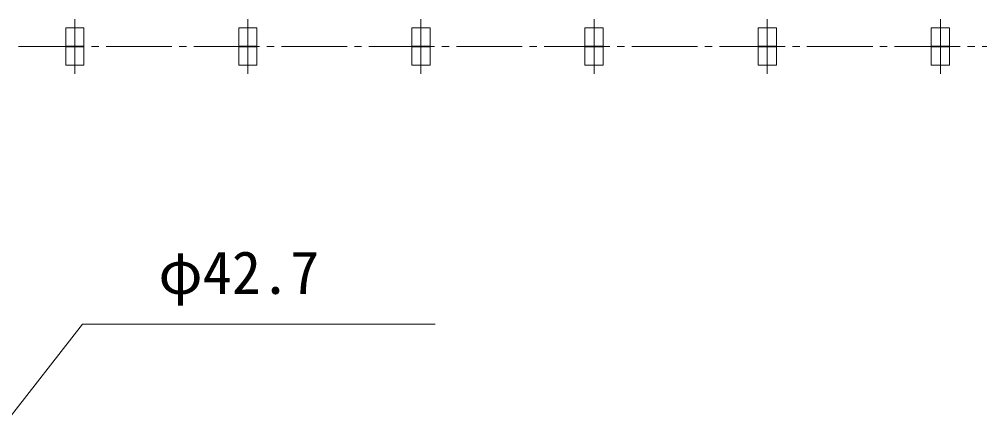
# Model space of a CAD drawing. Units: millimetres, scale not verified. Extents: x -46182 to 3040, y -1939 to 1939.
# Drawn here: x -1587 to -271, y 365 to 917 of the extents above; entities that cross this region are included whole.
import ezdxf
from ezdxf.enums import TextEntityAlignment as Align

# ---------------------------------------------------------------- set-up
doc = ezdxf.new("R2010")
doc.units = ezdxf.units.MM
doc.header["$LTSCALE"] = 10
doc.linetypes.add('CHAIN2', pattern=[12, 9, -1, 1, -1])
for name, color, linetype, lineweight in [('0-2_01 細線', 7, 'Continuous', 18), ('0-3_05 寸法', 7, 'Continuous', 18), ('0-5_02 中心線', 7, 'CHAIN2', 18)]:
    doc.layers.add(name, color=color, linetype=linetype, lineweight=lineweight)
doc.styles.add('ＭＳ ゴシック', font='')
doc.styles.get('ＭＳ ゴシック').set_extended_font_data('MS Gothic')

msp = doc.modelspace()

# ---------------------------------------------------------------- linework, layer by layer
at = {"layer": '0-2_01 細線'}
for p, q in [((-1523.5, 905.4), (-1498.5, 905.4)), ((-1523.5, 905.4), (-1523.5, 880.4)), ((-1498.5, 905.4), (-1498.5, 880.4)), ((-1286.5, 905.4), (-1261.5, 905.4)), ((-1286.5, 905.4), (-1286.5, 880.4)), ((-1261.5, 905.4), (-1261.5, 880.4)), ((-1049.34, 905.4), (-1024.34, 905.4)), ((-1049.34, 905.4), (-1049.34, 880.4)), ((-1024.34, 905.4), (-1024.34, 880.4)), ((-812.18, 905.4), (-787.18, 905.4)), ((-812.18, 905.4), (-812.18, 880.4)), ((-787.18, 905.4), (-787.18, 880.4)), ((-575.02, 905.4), (-550.02, 905.4)), ((-575.02, 905.4), (-575.02, 880.4)), ((-550.02, 905.4), (-550.02, 880.4)), ((-337.85, 905.4), (-312.85, 905.4)), ((-337.85, 905.4), (-337.85, 880.4)), ((-312.85, 905.4), (-312.85, 880.4)), ((-1523.5, 880.4), (-1498.5, 880.4)), ((-1523.5, 879.4), (-1498.5, 879.4)), ((-1523.5, 854.4), (-1523.5, 879.4)), ((-1498.5, 854.4), (-1498.5, 879.4)), ((-1286.5, 880.4), (-1261.5, 880.4)), ((-1286.5, 879.4), (-1261.5, 879.4)), ((-1286.5, 854.4), (-1286.5, 879.4)), ((-1261.5, 854.4), (-1261.5, 879.4)), ((-1049.34, 880.4), (-1024.34, 880.4)), ((-1049.34, 879.4), (-1024.34, 879.4)), ((-1049.34, 854.4), (-1049.34, 879.4)), ((-1024.34, 854.4), (-1024.34, 879.4)), ((-812.18, 880.4), (-787.18, 880.4)), ((-812.18, 879.4), (-787.18, 879.4)), ((-812.18, 854.4), (-812.18, 879.4)), ((-787.18, 854.4), (-787.18, 879.4)), ((-575.02, 880.4), (-550.02, 880.4)), ((-575.02, 879.4), (-550.02, 879.4)), ((-575.02, 854.4), (-575.02, 879.4)), ((-550.02, 854.4), (-550.02, 879.4)), ((-337.85, 880.4), (-312.85, 880.4)), ((-337.85, 879.4), (-312.85, 879.4)), ((-337.85, 854.4), (-337.85, 879.4)), ((-312.85, 854.4), (-312.85, 879.4)), ((-1523.5, 854.4), (-1498.5, 854.4)), ((-1286.5, 854.4), (-1261.5, 854.4)), ((-1049.34, 854.4), (-1024.34, 854.4)), ((-812.18, 854.4), (-787.18, 854.4)), ((-575.02, 854.4), (-550.02, 854.4)), ((-337.85, 854.4), (-312.85, 854.4))]:
    msp.add_line(p, q, dxfattribs=at)
at = {"layer": '0-3_05 寸法'}
msp.add_lwpolyline([(-1606.13, 364.77), (-1500.46, 499.59), (-1017.38, 499.59)], dxfattribs=at)
at = {"layer": '0-5_02 中心線'}
for p, q in [((-1511, 842.55), (-1511, 917.25)), ((-1274, 842.55), (-1274, 917.25)), ((-1036.84, 842.55), (-1036.84, 917.25)), ((-799.68, 842.55), (-799.68, 917.25)), ((-562.52, 842.55), (-562.52, 917.25)), ((-325.35, 842.55), (-325.35, 917.25)), ((-2548.09, 879.9), (1810.14, 879.9))]:
    msp.add_line(p, q, dxfattribs=at)

# ---------------------------------------------------------------- texts
at = {"layer": '0-3_05 寸法', "style": 'ＭＳ ゴシック'}
msp.add_text('φ42.7', height=58.65, dxfattribs=at).set_placement((-1396.46, 523.59), align=Align.BOTTOM_LEFT)

doc.saveas('drawing.dxf')
